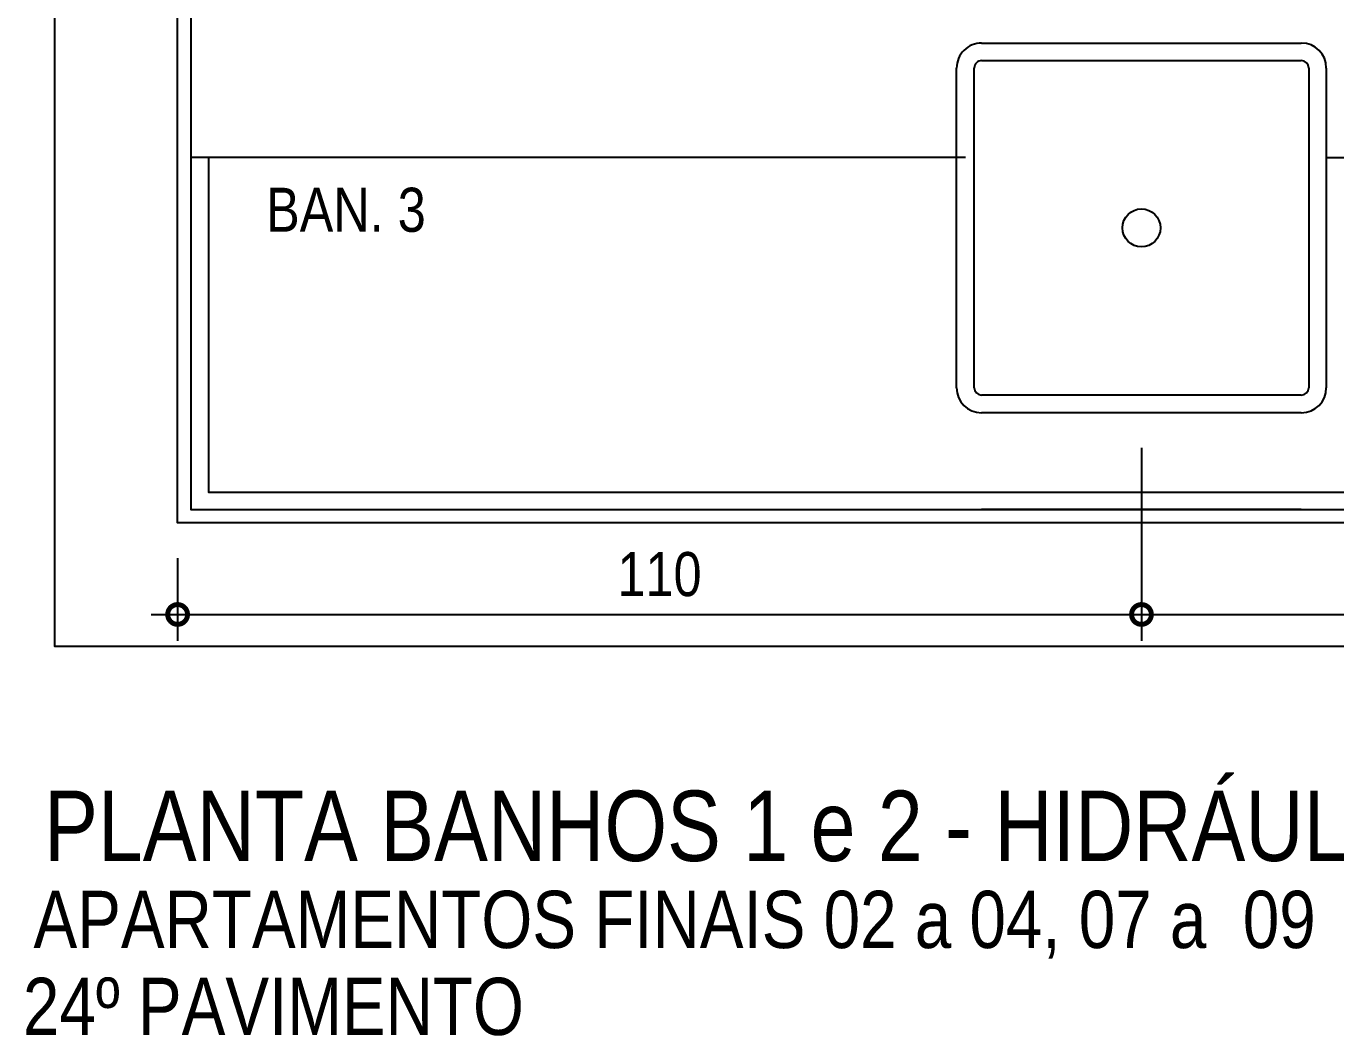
# Model space of a CAD drawing. Header units: metres. Extents: x 3 to 168, y -142 to 28.
# Drawn here: x 40.318 to 41.806, y -19.298 to -18.151 of the extents above; entities that cross this region are included whole.
import ezdxf

# ---------------------------------------------------------------- set-up
doc = ezdxf.new("R2010")
doc.units = ezdxf.units.M
for name, color, linetype in [('ARQ-ALV ACAB', 4, 'Continuous'), ('ARQ-ALV OSSO', 5, 'Continuous'), ('ARQ-DIM', 2, 'Continuous'), ('ARQ-HID', 2, 'Continuous'), ('ARQ-TXT', 2, 'Continuous')]:
    doc.layers.add(name, color=color, linetype=linetype)
doc.styles.add('Adesa', font='ARIALN.TTF')
doc.dimstyles.new('ADESA 1-0025', dxfattribs={"dimtxt": 0.05, "dimasz": 0.045, "dimexe": 0.03, "dimexo": 0.04, "dimgap": 0.02, "dimtad": 1, "dimtoh": 1, "dimdec": 0, "dimlfac": 100, "dimzin": 4, "dimtxsty": 'Adesa', "dimblk": 'DOTSMALL', "dimcen": 1, "dimdle": 0.03, "dimclrd": 1, "dimclre": 1, "dimclrt": 256, "dimazin": 1, "dimtm": 1e-09, "dimtfac": 1, "dimtdec": 0, "dimtix": 1, "dimtmove": 2, "dimatfit": 0, "dimldrblk": 'DOTSMALL', "dimfxl": 0.8, "dimtvp": 2, "dimtolj": 1, "dimtzin": 0, "dimarcsym": 0})

# ---------------------------------------------------------------- blocks, each defined once
blk = doc.blocks.new('ARQ-HID-CUBA Q')
for points in [[(-0.1816, 0), (0.1816, 0)], [(-0.1816, -0.11), (0.1816, -0.11)], [(-0.1816, -0.13), (0.1816, -0.13)], [(-0.21, -0.5016), (-0.21, -0.1384)], [(-0.19, -0.5016), (-0.19, -0.1384)], [(0.19, -0.1384), (0.19, -0.5016)], [(0.21, -0.1384), (0.21, -0.5016)], [(-0.21, -0.4), (-0.31, -0.4)], [(0.21, -0.4), (0.31, -0.4)], [(0.1816, -0.51), (-0.1816, -0.51)], [(0.1816, -0.53), (-0.1816, -0.53)], [(0.1816, -0.53), (-0.1816, -0.53)]]:
    blk.add_lwpolyline(points)
blk.add_circle((0, -0.32), 0.0216)
for centre, radius, start, end in [((-0.1816, -0.1384), 0.0284, 90, 180), ((0.1816, -0.1384), 0.0284, 0, 90), ((-0.1816, -0.1384), 0.0084, 90, 180), ((0.1816, -0.1384), 0.0084, 0, 90), ((-0.1816, -0.5016), 0.0284, 180, 270), ((-0.1816, -0.5016), 0.0084, 180, 270), ((0.1816, -0.5016), 0.0284, 270, 0), ((0.1816, -0.5016), 0.0084, 270, 0)]:
    blk.add_arc(centre, radius, start, end)
blk = doc.blocks.new('_DotSmall')
at = {"color": 0, "linetype": 'ByBlock', "const_width": 0.5}
blk.add_lwpolyline([(-0.0625, 0, 1), (0.0625, 0, 1)], format="xyb", close=True, dxfattribs=at)
blk = doc.blocks.new('*D106')
at = {"layer": 'ARQ-DIM', "color": 1, "lineweight": -2, "transparency": 16777216}
for p, q in [((41.5851, -18.6306), (41.5851, -18.8497)), ((40.4901, -18.7556), (40.4901, -18.8497)), ((40.4601, -18.8197), (41.6151, -18.8197))]:
    blk.add_line(p, q, dxfattribs=at)
at = {"layer": 'Defpoints', "color": 0, "transparency": 16777216}
for p in [(41.5851, -18.5906), (40.4901, -18.7156), (41.5851, -18.8197)]:
    blk.add_point(p, dxfattribs=at)
at = {"layer": 'ARQ-DIM', "color": 1, "lineweight": -2, "transparency": 16777216, "xscale": 0.045, "yscale": 0.045, "zscale": 0.045, "rotation": 180}
blk.add_blockref('_DotSmall', (40.4901, -18.8197), dxfattribs=at)
at = {"layer": 'ARQ-DIM', "color": 1, "lineweight": -2, "transparency": 16777216, "xscale": 0.045, "yscale": 0.045, "zscale": 0.045}
blk.add_blockref('_DotSmall', (41.5851, -18.8197), dxfattribs=at)
at = {"layer": 'ARQ-DIM', "transparency": 16777216, "insert": (41.0376, -18.7742), "char_height": 0.05, "attachment_point": 5, "style": 'Adesa'}
blk.add_mtext('\\A1;110', dxfattribs=at)
blk = doc.blocks.new('*D107')
at = {"layer": 'ARQ-DIM', "color": 1, "lineweight": -2, "transparency": 16777216}
for p, q in [((41.5851, -18.6306), (41.5851, -18.8497)), ((42.6802, -18.6306), (42.6802, -18.8497)), ((41.5551, -18.8197), (42.7102, -18.8197))]:
    blk.add_line(p, q, dxfattribs=at)
at = {"layer": 'Defpoints', "color": 0, "transparency": 16777216}
for p in [(41.5851, -18.5906), (42.6802, -18.5906), (42.6802, -18.8197)]:
    blk.add_point(p, dxfattribs=at)
at = {"layer": 'ARQ-DIM', "color": 1, "lineweight": -2, "transparency": 16777216, "xscale": 0.045, "yscale": 0.045, "zscale": 0.045, "rotation": 180}
blk.add_blockref('_DotSmall', (41.5851, -18.8197), dxfattribs=at)
at = {"layer": 'ARQ-DIM', "color": 1, "lineweight": -2, "transparency": 16777216, "xscale": 0.045, "yscale": 0.045, "zscale": 0.045}
blk.add_blockref('_DotSmall', (42.6802, -18.8197), dxfattribs=at)
at = {"layer": 'ARQ-DIM', "transparency": 16777216, "insert": (42.1326, -18.7742), "char_height": 0.05, "attachment_point": 5, "style": 'Adesa'}
blk.add_mtext('\\A1;110', dxfattribs=at)
blk = doc.blocks.new('AREAS MOLHADAS')
at = {"layer": 'ARQ-ALV ACAB'}
blk.add_lwpolyline([(40.3495, -17.3956), (40.3645, -17.3956), (41.1951, -17.3956), (41.1951, -17.5056), (40.5051, -17.5056), (40.5051, -18.7006), (41.9151, -18.7006)], dxfattribs=at)
at = {"layer": 'ARQ-ALV OSSO'}
for points in [[(40.4901, -17.4006), (40.3501, -17.4006), (40.3501, -18.7156), (40.3501, -18.8556), (42.7702, -18.8556), (42.7702, -18.7156)], [(42.6802, -18.7156), (40.4901, -18.7156), (40.4901, -17.4906), (41.1901, -17.4906), (41.1901, -17.4006), (40.5051, -17.4006), (40.4901, -17.4006)]]:
    blk.add_lwpolyline(points, dxfattribs=at)
at = {"layer": 'ARQ-HID'}
for points in [[(41.3851, -18.3006), (40.5051, -18.3006)], [(40.5251, -18.3006), (40.5251, -18.6806), (41.9051, -18.6806)]]:
    blk.add_lwpolyline(points, dxfattribs=at)
at = {"layer": 'ARQ-HID', "rotation": 180}
blk.add_blockref('ARQ-HID-CUBA Q', (41.5851, -18.7006), dxfattribs=at)
at = {"layer": 'ARQ-TXT', "ltscale": 0.5, "style": 'Adesa'}
blk.add_text('PLANTA BANHOS 1 e 2 - HIDRÁULICA', height=0.08, dxfattribs=at).set_placement((40.3385, -19.0998))
at = {"layer": 'ARQ-TXT', "style": 'Adesa'}
for s, p in [('APARTAMENTOS FINAIS 02 a 04, 07 a  09', (40.3264, -19.1986, 108.9697)), ('24º PAVIMENTO', (40.3144, -19.2974, 217.9394))]:
    blk.add_text(s, height=0.065, dxfattribs=at).set_placement(p)
at = {"layer": 'ARQ-TXT', "insert": (40.5906, -18.335), "char_height": 0.05, "attachment_point": 1, "style": 'Adesa'}
blk.add_mtext_dynamic_manual_height_columns('BAN. 3', width=0.217295, gutter_width=1, heights=[0], dxfattribs=at)
at = {"layer": 'ARQ-DIM'}
for base, p1, p2, picture, middle in [((41.58513, -18.81972), (40.49012, -18.71562), (41.58513, -18.59062), '*D106', (41.03763, -18.77419)), ((42.6802, -18.8197), (41.5851, -18.5906), (42.6802, -18.5906), '*D107', (42.1326, -18.7742))]:
    dim = blk.add_linear_dim(base=base, p1=p1, p2=p2, dimstyle='ADESA 1-0025', dxfattribs=at)
    dim.commit()
    dim.dimension.update_dxf_attribs({"geometry": picture, "text_midpoint": middle})

msp = doc.modelspace()

# ---------------------------------------------------------------- block references
msp.add_blockref('AREAS MOLHADAS', (0, 0))

doc.saveas('drawing.dxf')
